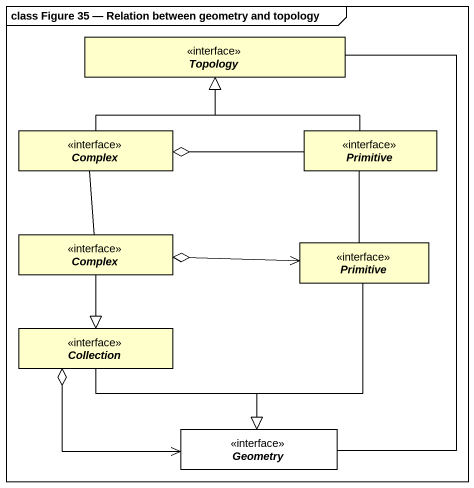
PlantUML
@startuml
mainframe class Figure 35 — Relation between geometry and topology
hide circle
hide empty members
interface Topology
interface Complex
interface Primitive
interface "Complex" as Complex_2
interface "Primitive" as Primitive_2
interface Collection
interface Geometry #FFFFFF
Topology -- Geometry
Complex -up-|> Topology
Complex -- Complex_2
Primitive -up-|> Topology
Primitive -left-o Complex
Complex_2 --|> Collection
Primitive_2 -up- Primitive
Primitive_2 <-left-o Complex_2
Primitive_2 --|> Geometry
Collection o--> Geometry
Collection --|> Geometry
@enduml
